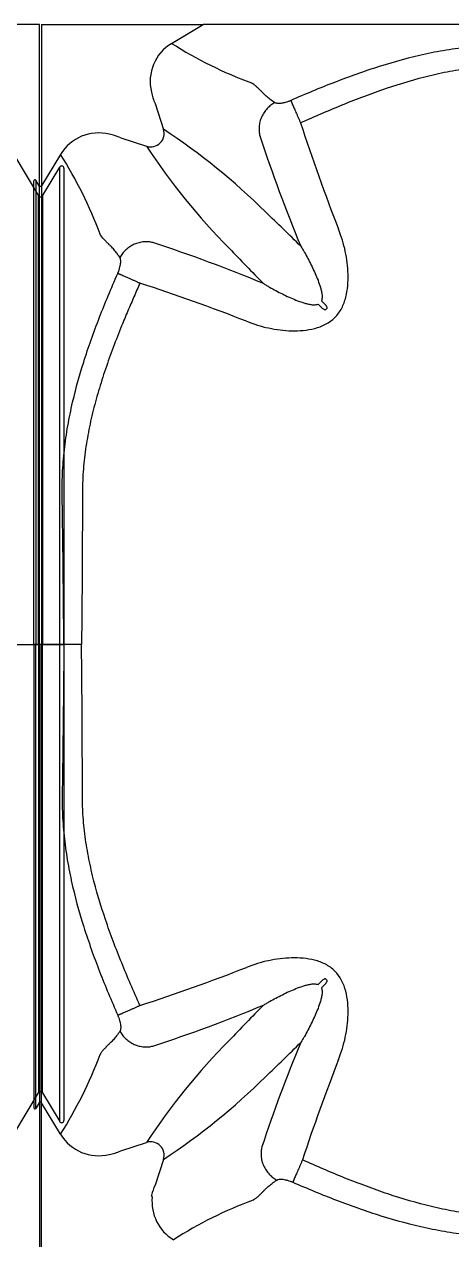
# Model space of a CAD drawing. Header units: millimetres. Extents: x -455371 to 117772, y -78417 to 116564.
# Drawn here: x -52810 to -52618, y 64956 to 65502 of the extents above; entities that cross this region are included whole.
import ezdxf

# ---------------------------------------------------------------- set-up
doc = ezdxf.new("R2010")
doc.units = ezdxf.units.MM
doc.layers.get('0').update_dxf_attribs({"color": 255})
doc.layers.add('Contorno-Cupolex', color=3, linetype='Continuous')

# ---------------------------------------------------------------- blocks, each defined once
blk = doc.blocks.new('Cupolex H50')
at = {"layer": 'Contorno-Cupolex', "linetype": 'Continuous'}
for p, q in [((19693.208, 10220.335), (19700.449, 10220.335)), ((19693.208, 10220.335), (19693.208, 10213.095)), ((19699.037, 10219.487), (19700.449, 10220.335)), ((19700.449, 10220.335), (19700.457, 10220.335)), ((19700.457, 10220.335), (19700.469, 10220.342)), ((19748.808, 10220.335), (19741.568, 10220.335)), ((19748.808, 10212.618), (19748.808, 10220.335)), ((19698.294, 10216.79), (19698.67, 10215.632)), ((19696.753, 10215.25), (19697.911, 10214.873)), ((19694.056, 10214.506), (19693.208, 10213.095)), ((19747.709, 10214.424), (19748.773, 10212.653)), ((19748.944, 10212.646), (19749.723, 10213.942)), ((19749.908, 10213.89), (19749.908, 10192.535)), ((19692.858, 10192.535), (19692.858, 10213.322)), ((19693.116, 10213.074), (19692.951, 10213.348)), ((19693.201, 10213.074), (19693.116, 10213.074)), ((19693.208, 10213.087), (19693.201, 10213.074)), ((19693.208, 10213.095), (19693.208, 10213.087)), ((19748.808, 10212.611), (19748.808, 10212.618)), ((19706.004, 10207.612), (19705.932, 10207.54)), ((19692.951, 10192.535), (19692.858, 10192.535)), ((19692.858, 10192.535), (19692.858, 10171.748)), ((19693.116, 10192.535), (19692.951, 10192.535)), ((19693.201, 10192.535), (19693.116, 10192.535)), ((19694.204, 10192.535), (19693.201, 10192.535)), ((19694.997, 10192.535), (19694.204, 10192.535)), ((19747.5, 10192.535), (19748.773, 10192.535)), ((19748.944, 10192.535), (19748.773, 10192.535)), ((19748.944, 10192.535), (19749.723, 10192.535)), ((19749.723, 10192.535), (19749.908, 10192.535)), ((19749.908, 10192.535), (19749.908, 10171.18)), ((19705.932, 10177.531), (19706.004, 10177.459)), ((19747.709, 10170.646), (19748.773, 10172.417)), ((19748.808, 10172.46), (19748.808, 10172.452)), ((19748.808, 10172.452), (19748.808, 10164.735)), ((19748.944, 10172.425), (19749.723, 10171.128)), ((19693.116, 10171.996), (19692.951, 10171.722)), ((19693.201, 10171.996), (19693.116, 10171.996)), ((19693.208, 10171.984), (19693.201, 10171.996)), ((19693.208, 10171.976), (19693.208, 10171.984)), ((19694.056, 10170.564), (19693.208, 10171.976)), ((19693.208, 10164.735), (19693.208, 10171.976)), ((19696.753, 10169.82), (19697.911, 10170.197)), ((19698.67, 10169.438), (19698.294, 10168.28))]:
    blk.add_line(p, q, dxfattribs=at)
for centre, radius, start, end in [((19700.061, 10217.783), 1.987, 120.9888, 193.9535), ((19709.452, 10235.968), 19.496, 237.7108, 249.4596), ((19700.078, 10217.634), 1.974, 189.6297, 205.3053), ((19785.223, 10241.937), 84.511, 197.92489, 201.36419), ((19695.76, 10213.483), 1.987, 76.0465, 149.0112), ((19695.909, 10213.465), 1.974, 64.6949, 80.3702), ((19698.098, 10215.445), 0.601, 251.8666, 18.1334), ((19682.414, 10190.897), 29.599, 45.272, 56.6866), ((19769.609, 10237.205), 70.114, 198.16797, 202.48426), ((19722.661, 10231.142), 29.618, 213.3171, 224.7243), ((19677.789, 10204.197), 19.259, 20.4679, 32.3618), ((19749.809, 10213.891), 0.0998, 359.2777, 149.0372), ((19692.908, 10213.323), 0.0499, 30.9627, 180.7224), ((19748.859, 10212.705), 0.1, 210.9328, 239.6717), ((19748.858, 10212.696), 0.0994, 239.7705, 329.2578), ((19633.334, 10138.299), 101.529, 45.24033, 46.48357), ((19676.338, 10143.934), 70.114, 67.51574, 71.83203), ((19790.738, 10295.243), 123.117, 223.62543, 224.65067), ((19671.606, 10128.32), 84.511, 68.63581, 72.07511), ((19647.472, 10148.533), 83.013, 45.3725, 45.55085), ((19765.011, 10266.071), 83.013, 224.44915, 224.6275), ((19671.606, 10256.75), 84.511, 287.92489, 291.36419), ((19647.472, 10236.537), 83.013, 314.44915, 314.6275), ((19765.011, 10118.999), 83.013, 135.3725, 135.55085), ((19676.338, 10241.136), 70.114, 288.16797, 292.48426), ((19775.244, 10104.861), 101.529, 135.24033, 136.48357), ((19722.646, 10153.941), 29.599, 135.272, 146.6866), ((19767.526, 10148.671), 67.882, 157.47222, 161.6936), ((19633.335, 10246.77), 101.528, 313.51644, 314.7597), ((19677.575, 10180.979), 19.496, 327.7108, 339.4596), ((19782.538, 10144.13), 81.647, 158.60087, 161.96279), ((19682.414, 10194.173), 29.599, 303.3134, 314.728), ((19748.859, 10172.365), 0.1, 120.3283, 149.0672), ((19748.858, 10172.374), 0.0994, 30.7422, 120.2295), ((19692.908, 10171.747), 0.0499, 179.2776, 329.0373), ((19749.809, 10171.179), 0.0998, 210.9627, 0.7224), ((19695.76, 10171.587), 1.987, 210.9888, 283.9535), ((19698.098, 10169.625), 0.601, 341.8666, 108.1334), ((19695.909, 10171.605), 1.974, 279.6297, 295.3053), ((19700.317, 10167.325), 2.238, 154.7363, 166.9636), ((19698.066, 10167.758), 0.1, 353.9944, 45.0507), ((19700.142, 10167.538), 1.987, 173.9429, 239.0129), ((19709.561, 10149.368), 19.498, 110.643, 122.3798)]:
    blk.add_arc(centre, radius, start, end, dxfattribs=at)
for points, knots in [([(19700.469, 10220.342), (19701.106, 10220.342), (19701.744, 10220.342), (19702.784, 10220.342), (19703.185, 10220.342), (19703.988, 10220.342), (19704.389, 10220.342), (19704.992, 10220.342), (19705.192, 10220.342), (19705.594, 10220.342), (19705.795, 10220.342), (19706.096, 10220.342), (19706.196, 10220.342), (19706.397, 10220.342), (19706.497, 10220.342), (19706.698, 10220.342), (19706.8, 10220.342), (19706.998, 10220.342), (19707.166, 10220.342), (19707.548, 10220.342), (19707.695, 10220.342), (19708.022, 10220.342), (19708.202, 10220.342), (19708.791, 10220.342), (19709.258, 10220.342), (19710.017, 10220.342), (19710.284, 10220.342), (19710.838, 10220.342), (19711.13, 10220.342), (19711.722, 10220.342), (19712.024, 10220.342), (19712.639, 10220.342), (19712.952, 10220.342), (19713.591, 10220.342), (19713.913, 10220.342), (19714.556, 10220.342), (19714.88, 10220.342), (19715.847, 10220.342), (19716.492, 10220.342), (19717.783, 10220.342), (19718.428, 10220.342), (19719.718, 10220.342), (19720.363, 10220.342), (19721.008, 10220.342)], [0, 0, 0, 0, 0.209762, 0.209762, 0.341469, 0.341469, 0.473175, 0.473175, 0.539028, 0.539028, 0.604881, 0.604881, 0.637808, 0.637808, 0.670734, 0.670734, 0.703661, 0.703661, 0.736587, 0.736587, 0.753051, 0.753051, 0.769514, 0.769514, 0.802441, 0.802441, 0.818904, 0.818904, 0.835367, 0.835367, 0.85183, 0.85183, 0.868294, 0.868294, 0.884757, 0.884757, 0.90122, 0.90122, 0.934147, 0.934147, 0.967073, 0.967073, 1, 1, 1, 1]), ([(19721.008, 10219.339), (19719.605, 10219.347), (19718.202, 10219.36), (19716.448, 10219.382), (19716.098, 10219.387), (19715.572, 10219.394), (19715.396, 10219.396), (19715.046, 10219.401), (19714.87, 10219.404), (19714.608, 10219.408), (19714.52, 10219.409), (19714.344, 10219.412), (19714.256, 10219.413), (19714.121, 10219.414), (19714.076, 10219.414), (19713.986, 10219.414), (19713.941, 10219.414), (19713.806, 10219.413), (19713.716, 10219.411), (19713.266, 10219.398), (19712.907, 10219.376), (19712.368, 10219.325), (19712.189, 10219.305), (19711.831, 10219.259), (19711.652, 10219.233), (19711.117, 10219.148), (19710.765, 10219.08), (19709.714, 10218.851), (19709.026, 10218.662), (19708.006, 10218.34), (19707.669, 10218.227), (19706.999, 10217.989), (19706.666, 10217.865), (19705.676, 10217.481), (19705.024, 10217.208), (19704.378, 10216.925)], [0, 0, 0, 0, 0.25, 0.25, 0.3125, 0.3125, 0.34375, 0.34375, 0.375, 0.375, 0.390625, 0.390625, 0.40625, 0.40625, 0.414062, 0.414062, 0.421875, 0.421875, 0.4375, 0.4375, 0.5, 0.5, 0.53125, 0.53125, 0.5625, 0.5625, 0.625, 0.625, 0.75, 0.75, 0.8125, 0.8125, 0.875, 0.875, 1, 1, 1, 1]), ([(19704.814, 10215.927), (19705.448, 10216.212), (19706.084, 10216.487), (19707.045, 10216.876), (19707.367, 10217.003), (19708.013, 10217.245), (19708.338, 10217.362), (19709.314, 10217.692), (19709.97, 10217.889), (19710.963, 10218.13), (19711.295, 10218.201), (19711.798, 10218.293), (19711.966, 10218.321), (19712.302, 10218.372), (19712.47, 10218.394), (19712.975, 10218.452), (19713.311, 10218.479), (19713.733, 10218.498), (19713.817, 10218.501), (19713.944, 10218.504), (19713.986, 10218.505), (19714.07, 10218.507), (19714.112, 10218.507), (19714.239, 10218.508), (19714.326, 10218.508), (19714.501, 10218.508), (19714.589, 10218.508), (19714.853, 10218.508), (19715.029, 10218.508), (19715.381, 10218.508), (19715.557, 10218.509), (19716.084, 10218.51), (19716.436, 10218.511), (19718.195, 10218.519), (19719.602, 10218.53), (19721.008, 10218.547)], [0, 0, 0, 0, 0.125, 0.125, 0.1875, 0.1875, 0.25, 0.25, 0.375, 0.375, 0.4375, 0.4375, 0.46875, 0.46875, 0.5, 0.5, 0.5625, 0.5625, 0.578125, 0.578125, 0.585938, 0.585938, 0.59375, 0.59375, 0.609375, 0.609375, 0.625, 0.625, 0.65625, 0.65625, 0.6875, 0.6875, 0.75, 0.75, 1, 1, 1, 1]), ([(19703.661, 10216.828), (19703.587, 10216.878), (19703.518, 10216.928), (19703.389, 10217.025), (19703.33, 10217.073), (19703.25, 10217.143), (19703.224, 10217.167), (19703.189, 10217.201), (19703.177, 10217.213), (19703.16, 10217.23), (19703.154, 10217.235), (19703.143, 10217.247), (19703.138, 10217.252), (19703.122, 10217.269), (19703.112, 10217.281), (19703.096, 10217.298), (19703.09, 10217.304), (19703.079, 10217.315), (19703.074, 10217.321), (19703.062, 10217.332), (19703.057, 10217.338), (19703.046, 10217.349), (19703.04, 10217.355), (19703.029, 10217.365), (19703.024, 10217.371), (19703.013, 10217.381), (19703.008, 10217.386), (19702.983, 10217.411), (19702.963, 10217.43), (19702.934, 10217.458), (19702.924, 10217.467), (19702.905, 10217.485), (19702.896, 10217.494), (19702.869, 10217.519), (19702.851, 10217.535), (19702.817, 10217.566), (19702.801, 10217.581), (19702.769, 10217.609), (19702.754, 10217.622), (19702.724, 10217.645), (19702.709, 10217.656), (19702.68, 10217.676), (19702.666, 10217.685), (19702.645, 10217.696), (19702.639, 10217.7), (19702.628, 10217.705), (19702.625, 10217.706), (19702.618, 10217.709), (19702.615, 10217.71), (19702.612, 10217.712)], [0, 0, 0, 0, 0.125, 0.125, 0.25, 0.25, 0.3125, 0.3125, 0.34375, 0.34375, 0.359375, 0.359375, 0.375, 0.375, 0.40625, 0.40625, 0.421875, 0.421875, 0.4375, 0.4375, 0.453125, 0.453125, 0.46875, 0.46875, 0.484375, 0.484375, 0.5, 0.5, 0.5625, 0.5625, 0.59375, 0.59375, 0.625, 0.625, 0.6875, 0.6875, 0.75, 0.75, 0.8125, 0.8125, 0.875, 0.875, 0.9375, 0.9375, 0.96875, 0.96875, 0.984375, 0.984375, 1, 1, 1, 1]), ([(19704.378, 10216.925), (19704.338, 10216.907), (19704.298, 10216.891), (19704.218, 10216.862), (19704.178, 10216.849), (19704.12, 10216.833), (19704.101, 10216.828), (19704.064, 10216.819), (19704.046, 10216.814), (19703.992, 10216.804), (19703.959, 10216.798), (19703.911, 10216.793), (19703.896, 10216.791), (19703.866, 10216.789), (19703.852, 10216.789), (19703.811, 10216.789), (19703.786, 10216.79), (19703.742, 10216.796), (19703.723, 10216.801), (19703.688, 10216.812), (19703.674, 10216.82), (19703.661, 10216.828)], [0, 0, 0, 0, 0.125, 0.125, 0.25, 0.25, 0.3125, 0.3125, 0.375, 0.375, 0.5, 0.5, 0.5625, 0.5625, 0.625, 0.625, 0.75, 0.75, 0.875, 0.875, 1, 1, 1, 1]), ([(19749.723, 10207.324), (19749.723, 10207.363), (19749.723, 10207.398), (19749.723, 10207.46), (19749.723, 10207.485), (19749.723, 10207.704), (19749.723, 10207.899), (19749.723, 10208.484), (19749.723, 10208.874), (19749.723, 10210.825), (19749.723, 10212.385), (19749.723, 10213.942)], [0.2969026, 0.2969026, 0.2969026, 0.2969026, 0.3046875, 0.3046875, 0.3125, 0.3125, 0.375, 0.375, 0.5, 0.5, 1, 1, 1, 1]), ([(19692.951, 10213.348), (19692.951, 10211.819), (19692.951, 10210.284), (19692.951, 10208.366), (19692.951, 10207.982), (19692.951, 10207.407), (19692.951, 10207.215), (19692.951, 10206.999), (19692.951, 10206.975), (19692.951, 10206.928), (19692.951, 10206.905), (19692.951, 10206.823), (19692.951, 10206.751), (19692.951, 10206.485), (19692.951, 10206.231), (19692.951, 10205.762), (19692.951, 10205.591), (19692.951, 10205.219), (19692.951, 10205.016), (19692.951, 10204.369), (19692.951, 10203.893), (19692.951, 10203.114), (19692.951, 10202.842), (19692.951, 10202.285), (19692.951, 10202.001), (19692.951, 10201.421), (19692.951, 10201.126), (19692.951, 10200.525), (19692.951, 10200.217), (19692.951, 10199.756), (19692.951, 10199.602), (19692.951, 10199.427), (19692.951, 10199.405), (19692.951, 10199.383)], [0, 0, 0, 0, 0.5, 0.5, 0.625, 0.625, 0.6875, 0.6875, 0.6953125, 0.6953125, 0.703125, 0.703125, 0.71875, 0.71875, 0.75, 0.75, 0.765625, 0.765625, 0.78125, 0.78125, 0.8125, 0.8125, 0.828125, 0.828125, 0.84375, 0.84375, 0.859375, 0.859375, 0.875, 0.875, 0.8828125, 0.8828125, 0.8839302, 0.8839302, 0.8839302, 0.8839302]), ([(19693.116, 10192.535), (19693.116, 10193.816), (19693.116, 10195.097), (19693.116, 10197.018), (19693.116, 10197.659), (19693.116, 10198.46), (19693.116, 10198.621), (19693.116, 10198.942), (19693.116, 10199.104), (19693.116, 10199.39), (19693.116, 10199.514), (19693.116, 10199.767), (19693.116, 10199.896), (19693.116, 10200.537), (19693.116, 10201.023), (19693.116, 10201.973), (19693.116, 10202.439), (19693.116, 10203.761), (19693.116, 10204.543), (19693.116, 10205.471), (19693.116, 10205.74), (19693.116, 10206.182), (19693.116, 10206.355), (19693.116, 10206.517), (19693.116, 10206.547), (19693.116, 10206.586), (19693.116, 10206.598), (19693.116, 10206.622), (19693.116, 10206.633), (19693.116, 10206.693), (19693.116, 10206.743), (19693.116, 10206.894), (19693.116, 10206.994), (19693.116, 10207.497), (19693.116, 10207.899), (19693.116, 10209.911), (19693.116, 10211.52), (19693.116, 10213.074)], [0, 0, 0, 0, 0.0625, 0.0625, 0.09375, 0.09375, 0.101562, 0.101562, 0.109375, 0.109375, 0.117187, 0.117187, 0.125, 0.125, 0.15625, 0.15625, 0.1875, 0.1875, 0.25, 0.25, 0.28125, 0.28125, 0.3125, 0.3125, 0.320312, 0.320312, 0.324219, 0.324219, 0.328125, 0.328125, 0.34375, 0.34375, 0.375, 0.375, 0.5, 0.5, 1, 1, 1, 1]), ([(19693.201, 10213.074), (19693.201, 10211.52), (19693.201, 10209.911), (19693.201, 10207.899), (19693.201, 10207.497), (19693.201, 10206.994), (19693.201, 10206.894), (19693.201, 10206.743), (19693.201, 10206.693), (19693.201, 10206.633), (19693.201, 10206.622), (19693.201, 10206.598), (19693.201, 10206.586), (19693.201, 10206.547), (19693.201, 10206.517), (19693.201, 10206.355), (19693.201, 10206.182), (19693.201, 10205.74), (19693.201, 10205.471), (19693.201, 10204.543), (19693.201, 10203.761), (19693.201, 10202.439), (19693.201, 10201.973), (19693.201, 10201.023), (19693.201, 10200.537), (19693.201, 10199.896), (19693.201, 10199.767), (19693.201, 10199.514), (19693.201, 10199.39), (19693.201, 10199.104), (19693.201, 10198.942), (19693.201, 10198.621), (19693.201, 10198.46), (19693.201, 10197.659), (19693.201, 10197.018), (19693.201, 10195.097), (19693.201, 10193.816), (19693.201, 10192.535)], [0, 0, 0, 0, 0.5, 0.5, 0.625, 0.625, 0.65625, 0.65625, 0.671875, 0.671875, 0.675781, 0.675781, 0.679688, 0.679688, 0.6875, 0.6875, 0.71875, 0.71875, 0.75, 0.75, 0.8125, 0.8125, 0.84375, 0.84375, 0.875, 0.875, 0.882813, 0.882813, 0.890625, 0.890625, 0.898438, 0.898438, 0.90625, 0.90625, 0.9375, 0.9375, 1, 1, 1, 1]), ([(19748.773, 10197.227), (19748.773, 10197.476), (19748.773, 10197.725), (19748.773, 10198.276), (19748.773, 10198.579), (19748.773, 10199.183), (19748.773, 10199.485), (19748.773, 10200.088), (19748.773, 10200.39), (19748.773, 10200.988), (19748.773, 10201.279), (19748.773, 10201.848), (19748.773, 10202.126), (19748.773, 10202.668), (19748.773, 10202.933), (19748.773, 10203.687), (19748.773, 10204.141), (19748.773, 10204.948), (19748.773, 10205.286), (19748.773, 10205.693), (19748.773, 10205.813), (19748.773, 10206.011), (19748.773, 10206.089), (19748.773, 10206.182), (19748.773, 10206.207), (19748.773, 10206.254), (19748.773, 10206.278), (19748.773, 10206.348), (19748.773, 10206.396), (19748.773, 10206.631), (19748.773, 10206.819), (19748.773, 10207.385), (19748.773, 10207.761), (19748.773, 10209.646), (19748.773, 10211.153), (19748.773, 10212.653)], [0.0808693, 0.0808693, 0.0808693, 0.0808693, 0.09375, 0.09375, 0.109375, 0.109375, 0.125, 0.125, 0.140625, 0.140625, 0.15625, 0.15625, 0.171875, 0.171875, 0.1875, 0.1875, 0.21875, 0.21875, 0.25, 0.25, 0.265625, 0.265625, 0.28125, 0.28125, 0.2890625, 0.2890625, 0.296875, 0.296875, 0.3125, 0.3125, 0.375, 0.375, 0.5, 0.5, 1, 1, 1, 1]), ([(19702.393, 10207.024), (19702.716, 10206.895), (19703.047, 10206.795), (19703.721, 10206.65), (19704.068, 10206.606), (19704.588, 10206.593), (19704.761, 10206.598), (19705.107, 10206.631), (19705.28, 10206.659), (19705.783, 10206.789), (19706.106, 10206.944), (19706.478, 10207.317), (19706.579, 10207.458), (19706.74, 10207.768), (19706.799, 10207.933), (19706.885, 10208.268), (19706.913, 10208.441), (19706.946, 10208.786), (19706.95, 10208.958), (19706.938, 10209.475), (19706.894, 10209.82), (19706.749, 10210.497), (19706.648, 10210.828), (19706.519, 10211.15)], [0, 0, 0, 0, 0.125, 0.125, 0.25, 0.25, 0.3125, 0.3125, 0.375, 0.375, 0.5, 0.5, 0.5625, 0.5625, 0.625, 0.625, 0.6875, 0.6875, 0.75, 0.75, 0.875, 0.875, 1, 1, 1, 1]), ([(19696.715, 10209.882), (19696.707, 10209.895), (19696.69, 10209.92), (19696.665, 10209.956), (19696.64, 10209.991), (19696.615, 10210.025), (19696.591, 10210.058), (19696.55, 10210.112), (19696.494, 10210.183), (19696.423, 10210.268), (19696.354, 10210.344), (19696.292, 10210.405), (19696.247, 10210.447), (19696.214, 10210.478), (19696.185, 10210.508), (19696.143, 10210.55), (19696.094, 10210.6), (19696.04, 10210.658), (19695.991, 10210.71), (19695.932, 10210.776), (19695.885, 10210.835), (19695.854, 10210.885), (19695.842, 10210.908), (19695.836, 10210.922), (19695.833, 10210.928), (19695.832, 10210.932)], [0, 0, 0, 0, 0.020834, 0.041499, 0.061995, 0.082327, 0.102494, 0.1225, 0.183394, 0.244692, 0.305517, 0.365952, 0.407549, 0.429262, 0.459619, 0.493771, 0.556586, 0.619732, 0.683579, 0.744962, 0.871925, 0.935861, 0.967747, 0.983808, 1, 1, 1, 1]), ([(19748.944, 10210.731), (19748.944, 10209.866), (19748.944, 10209), (19748.944, 10207.757), (19748.944, 10207.381), (19748.944, 10206.816), (19748.944, 10206.628), (19748.944, 10206.393), (19748.944, 10206.345), (19748.944, 10206.251), (19748.944, 10206.21), (19748.944, 10206.085), (19748.944, 10206.006), (19748.944, 10205.81), (19748.944, 10205.69), (19748.944, 10205.281), (19748.944, 10204.944), (19748.944, 10204.343), (19748.944, 10204.127), (19748.944, 10203.673), (19748.944, 10203.435), (19748.944, 10202.686), (19748.944, 10202.135), (19748.944, 10201.284), (19748.944, 10200.995), (19748.944, 10200.404), (19748.944, 10200.101), (19748.944, 10199.496), (19748.944, 10199.193), (19748.944, 10198.588), (19748.944, 10198.285), (19748.944, 10197.377), (19748.944, 10196.772), (19748.944, 10195.104), (19748.944, 10194.041), (19748.944, 10192.978)], [0.2124485, 0.2124485, 0.2124485, 0.2124485, 0.5, 0.5, 0.625, 0.625, 0.6875, 0.6875, 0.703125, 0.703125, 0.71875, 0.71875, 0.734375, 0.734375, 0.75, 0.75, 0.78125, 0.78125, 0.796875, 0.796875, 0.8125, 0.8125, 0.84375, 0.84375, 0.859375, 0.859375, 0.875, 0.875, 0.890625, 0.890625, 0.90625, 0.90625, 0.9375, 0.9375, 0.9923835, 0.9923835, 0.9923835, 0.9923835]), ([(19696.619, 10209.166), (19696.622, 10209.173), (19696.629, 10209.189), (19696.639, 10209.213), (19696.649, 10209.237), (19696.658, 10209.262), (19696.671, 10209.298), (19696.688, 10209.345), (19696.711, 10209.423), (19696.734, 10209.516), (19696.751, 10209.618), (19696.756, 10209.707), (19696.753, 10209.769), (19696.745, 10209.81), (19696.737, 10209.838), (19696.728, 10209.862), (19696.72, 10209.875), (19696.715, 10209.882)], [0, 0, 0, 0, 0.025114, 0.050251, 0.075451, 0.100753, 0.126198, 0.189041, 0.252473, 0.377155, 0.504216, 0.628011, 0.754462, 0.81453, 0.875317, 0.937064, 1, 1, 1, 1]), ([(19704.825, 10210.392), (19704.839, 10210.369), (19704.853, 10210.346), (19704.881, 10210.3), (19704.894, 10210.277), (19704.936, 10210.208), (19704.963, 10210.162), (19705.043, 10210.023), (19705.095, 10209.928), (19705.248, 10209.642), (19705.345, 10209.447), (19705.481, 10209.145), (19705.525, 10209.043), (19705.608, 10208.835), (19705.647, 10208.73), (19705.699, 10208.568), (19705.715, 10208.513), (19705.743, 10208.402), (19705.756, 10208.346), (19705.774, 10208.232), (19705.781, 10208.174), (19705.78, 10208.085), (19705.778, 10208.056), (19705.769, 10207.997), (19705.761, 10207.967), (19705.75, 10207.939)], [0, 0, 0, 0, 0.03125, 0.03125, 0.0625, 0.0625, 0.125, 0.125, 0.25, 0.25, 0.5, 0.5, 0.625, 0.625, 0.75, 0.75, 0.8125, 0.8125, 0.875, 0.875, 0.9375, 0.9375, 0.96875, 0.96875, 1, 1, 1, 1]), ([(19694.204, 10192.535), (19694.201, 10193), (19694.195, 10193.932), (19694.182, 10195.335), (19694.168, 10196.624), (19694.152, 10197.796), (19694.141, 10198.585), (19694.133, 10199.112), (19694.127, 10199.469), (19694.134, 10200.097), (19694.19, 10200.998), (19694.328, 10202.07), (19694.597, 10203.479), (19694.973, 10204.852), (19695.427, 10206.202), (19695.795, 10207.192), (19696.194, 10208.185), (19696.475, 10208.833), (19696.619, 10209.166)], [0, 0, 0, 0, 0.081858, 0.164277, 0.247255, 0.309067, 0.370865, 0.386322, 0.40194, 0.433686, 0.497156, 0.560794, 0.624159, 0.750052, 0.811351, 0.87539, 0.93616, 1, 1, 1, 1]), ([(19697.616, 10208.729), (19697.527, 10208.528), (19697.343, 10208.117), (19697.069, 10207.48), (19696.755, 10206.724), (19696.415, 10205.856), (19696.124, 10205.045), (19695.909, 10204.392), (19695.709, 10203.738), (19695.485, 10202.915), (19695.27, 10201.916), (19695.118, 10200.908), (19695.05, 10200.064), (19695.036, 10199.515), (19695.035, 10199.26), (19695.035, 10199.086), (19695.036, 10198.603), (19695.034, 10197.811), (19695.03, 10196.404), (19695.021, 10194.997), (19695.009, 10193.59), (19695.001, 10192.887), (19694.997, 10192.535)], [0, 0, 0, 0, 0.039685, 0.081401, 0.12514, 0.187502, 0.249718, 0.280702, 0.311603, 0.373204, 0.434675, 0.49602, 0.557011, 0.587479, 0.595205, 0.603053, 0.61891, 0.682454, 0.745963, 0.872985, 0.936476, 1, 1, 1, 1]), ([(19703.152, 10208.719), (19703.174, 10208.705), (19703.197, 10208.691), (19703.243, 10208.663), (19703.266, 10208.649), (19703.335, 10208.608), (19703.381, 10208.581), (19703.521, 10208.5), (19703.615, 10208.448), (19703.901, 10208.295), (19704.096, 10208.198), (19704.398, 10208.062), (19704.5, 10208.018), (19704.708, 10207.935), (19704.814, 10207.896), (19704.976, 10207.845), (19705.03, 10207.828), (19705.141, 10207.8), (19705.198, 10207.787), (19705.312, 10207.769), (19705.369, 10207.763), (19705.458, 10207.763), (19705.488, 10207.765), (19705.547, 10207.775), (19705.576, 10207.782), (19705.604, 10207.794)], [0, 0, 0, 0, 0.03125, 0.03125, 0.0625, 0.0625, 0.125, 0.125, 0.25, 0.25, 0.5, 0.5, 0.625, 0.625, 0.75, 0.75, 0.8125, 0.8125, 0.875, 0.875, 0.9375, 0.9375, 0.96875, 0.96875, 1, 1, 1, 1]), ([(19706.004, 10207.612), (19706.006, 10207.614), (19706.008, 10207.618), (19706.008, 10207.625), (19706.008, 10207.629), (19706.007, 10207.64), (19706.004, 10207.647), (19705.997, 10207.666), (19705.99, 10207.679), (19705.968, 10207.714), (19705.95, 10207.735), (19705.931, 10207.755)], [0, 0, 0, 0, 0.0625, 0.0625, 0.125, 0.125, 0.25, 0.25, 0.5, 0.5, 1, 1, 1, 1]), ([(19705.932, 10207.54), (19705.929, 10207.537), (19705.925, 10207.536), (19705.918, 10207.535), (19705.914, 10207.535), (19705.904, 10207.537), (19705.897, 10207.539), (19705.877, 10207.547), (19705.865, 10207.554), (19705.829, 10207.576), (19705.808, 10207.593), (19705.789, 10207.612)], [0, 0, 0, 0, 0.0625, 0.0625, 0.125, 0.125, 0.25, 0.25, 0.5, 0.5, 1, 1, 1, 1]), ([(19749.723, 10199.303), (19749.723, 10199.365), (19749.723, 10199.426), (19749.723, 10199.642), (19749.723, 10199.796), (19749.723, 10200.258), (19749.723, 10200.564), (19749.723, 10201.176), (19749.723, 10201.482), (19749.723, 10202.373), (19749.723, 10202.938), (19749.723, 10203.745), (19749.723, 10204.008), (19749.723, 10204.507), (19749.723, 10204.744), (19749.723, 10205.195), (19749.723, 10205.409), (19749.723, 10205.813), (19749.723, 10206.004), (19749.723, 10206.525), (19749.723, 10206.812), (19749.723, 10207.148), (19749.723, 10207.245), (19749.723, 10207.324), (19749.723, 10207.324), (19749.723, 10207.324)], [0.1140744, 0.1140744, 0.1140744, 0.1140744, 0.1171875, 0.1171875, 0.125, 0.125, 0.140625, 0.140625, 0.15625, 0.15625, 0.1875, 0.1875, 0.203125, 0.203125, 0.21875, 0.21875, 0.234375, 0.234375, 0.25, 0.25, 0.28125, 0.28125, 0.296875, 0.296875, 0.2969026, 0.2969026, 0.2969026, 0.2969026]), ([(19692.951, 10199.383), (19692.951, 10199.251), (19692.951, 10199.12), (19692.951, 10198.681), (19692.951, 10198.373), (19692.951, 10197.452), (19692.951, 10196.837), (19692.951, 10194.993), (19692.951, 10193.764), (19692.951, 10192.535)], [0.8839302, 0.8839302, 0.8839302, 0.8839302, 0.890625, 0.890625, 0.90625, 0.90625, 0.9375, 0.9375, 1, 1, 1, 1]), ([(19749.723, 10192.535), (19749.723, 10193.771), (19749.723, 10195.007), (19749.723, 10196.861), (19749.723, 10197.479), (19749.723, 10198.406), (19749.723, 10198.716), (19749.723, 10199.118), (19749.723, 10199.21), (19749.723, 10199.303)], [0, 0, 0, 0, 0.0625, 0.0625, 0.09375, 0.09375, 0.109375, 0.109375, 0.1140744, 0.1140744, 0.1140744, 0.1140744]), ([(19748.773, 10192.535), (19748.773, 10193.744), (19748.773, 10194.952), (19748.773, 10196.516), (19748.773, 10196.872), (19748.773, 10197.227)], [0, 0, 0, 0, 0.0625, 0.0625, 0.08086931, 0.08086931, 0.08086931, 0.08086931]), ([(19692.951, 10185.719), (19692.951, 10185.84), (19692.951, 10185.961), (19692.951, 10186.389), (19692.951, 10186.697), (19692.951, 10187.619), (19692.951, 10188.233), (19692.951, 10190.077), (19692.951, 10191.306), (19692.951, 10192.535)], [0.8844651, 0.8844651, 0.8844651, 0.8844651, 0.890625, 0.890625, 0.90625, 0.90625, 0.9375, 0.9375, 1, 1, 1, 1]), ([(19693.116, 10192.535), (19693.116, 10191.89), (19693.116, 10191.245), (19693.116, 10189.955), (19693.116, 10189.309), (19693.116, 10188.019), (19693.116, 10187.374), (19693.116, 10186.406), (19693.116, 10186.083), (19693.116, 10185.44), (19693.116, 10185.117), (19693.116, 10184.478), (19693.116, 10184.165), (19693.116, 10183.551), (19693.116, 10183.249), (19693.116, 10182.657), (19693.116, 10182.365), (19693.116, 10181.811), (19693.116, 10181.544), (19693.116, 10180.784), (19693.116, 10180.317), (19693.116, 10179.729), (19693.116, 10179.548), (19693.116, 10179.222), (19693.116, 10179.074), (19693.116, 10178.693), (19693.116, 10178.525), (19693.116, 10178.326), (19693.116, 10178.225), (19693.116, 10178.024), (19693.116, 10177.924), (19693.116, 10177.723), (19693.116, 10177.623), (19693.116, 10177.321), (19693.116, 10177.121), (19693.116, 10176.719), (19693.116, 10176.518), (19693.116, 10175.916), (19693.116, 10175.515), (19693.116, 10174.712), (19693.116, 10174.311), (19693.116, 10173.271), (19693.116, 10172.633), (19693.116, 10171.996)], [0, 0, 0, 0, 0.032927, 0.032927, 0.065853, 0.065853, 0.09878, 0.09878, 0.115243, 0.115243, 0.131706, 0.131706, 0.14817, 0.14817, 0.164633, 0.164633, 0.181096, 0.181096, 0.197559, 0.197559, 0.230486, 0.230486, 0.246949, 0.246949, 0.263413, 0.263413, 0.296339, 0.296339, 0.329266, 0.329266, 0.362192, 0.362192, 0.395119, 0.395119, 0.460972, 0.460972, 0.526825, 0.526825, 0.658531, 0.658531, 0.790238, 0.790238, 1, 1, 1, 1]), ([(19693.201, 10171.996), (19693.201, 10172.633), (19693.201, 10173.271), (19693.201, 10174.311), (19693.201, 10174.712), (19693.201, 10175.515), (19693.201, 10175.916), (19693.201, 10176.518), (19693.201, 10176.719), (19693.201, 10177.121), (19693.201, 10177.321), (19693.201, 10177.623), (19693.201, 10177.723), (19693.201, 10177.924), (19693.201, 10178.024), (19693.201, 10178.225), (19693.201, 10178.326), (19693.201, 10178.525), (19693.201, 10178.693), (19693.201, 10179.074), (19693.201, 10179.222), (19693.201, 10179.548), (19693.201, 10179.729), (19693.201, 10180.317), (19693.201, 10180.784), (19693.201, 10181.544), (19693.201, 10181.811), (19693.201, 10182.365), (19693.201, 10182.657), (19693.201, 10183.249), (19693.201, 10183.551), (19693.201, 10184.165), (19693.201, 10184.478), (19693.201, 10185.117), (19693.201, 10185.44), (19693.201, 10186.083), (19693.201, 10186.406), (19693.201, 10187.374), (19693.201, 10188.019), (19693.201, 10189.309), (19693.201, 10189.955), (19693.201, 10191.245), (19693.201, 10191.89), (19693.201, 10192.535)], [0, 0, 0, 0, 0.209762, 0.209762, 0.341469, 0.341469, 0.473175, 0.473175, 0.539028, 0.539028, 0.604881, 0.604881, 0.637808, 0.637808, 0.670734, 0.670734, 0.703661, 0.703661, 0.736587, 0.736587, 0.753051, 0.753051, 0.769514, 0.769514, 0.802441, 0.802441, 0.818904, 0.818904, 0.835367, 0.835367, 0.85183, 0.85183, 0.868294, 0.868294, 0.884757, 0.884757, 0.90122, 0.90122, 0.934147, 0.934147, 0.967073, 0.967073, 1, 1, 1, 1]), ([(19694.204, 10192.535), (19694.196, 10191.132), (19694.183, 10189.729), (19694.161, 10187.975), (19694.157, 10187.624), (19694.15, 10187.098), (19694.147, 10186.923), (19694.142, 10186.572), (19694.14, 10186.397), (19694.136, 10186.134), (19694.134, 10186.047), (19694.131, 10185.871), (19694.13, 10185.783), (19694.129, 10185.648), (19694.129, 10185.603), (19694.129, 10185.513), (19694.13, 10185.468), (19694.131, 10185.333), (19694.133, 10185.243), (19694.145, 10184.793), (19694.167, 10184.434), (19694.219, 10183.895), (19694.239, 10183.716), (19694.285, 10183.358), (19694.31, 10183.179), (19694.396, 10182.644), (19694.463, 10182.291), (19694.692, 10181.241), (19694.881, 10180.552), (19695.203, 10179.533), (19695.317, 10179.195), (19695.554, 10178.525), (19695.678, 10178.193), (19696.062, 10177.202), (19696.335, 10176.551), (19696.619, 10175.905)], [0, 0, 0, 0, 0.25, 0.25, 0.3125, 0.3125, 0.34375, 0.34375, 0.375, 0.375, 0.390625, 0.390625, 0.40625, 0.40625, 0.414062, 0.414062, 0.421875, 0.421875, 0.4375, 0.4375, 0.5, 0.5, 0.53125, 0.53125, 0.5625, 0.5625, 0.625, 0.625, 0.75, 0.75, 0.8125, 0.8125, 0.875, 0.875, 1, 1, 1, 1]), ([(19697.616, 10176.341), (19697.331, 10176.975), (19697.057, 10177.611), (19696.667, 10178.572), (19696.541, 10178.894), (19696.298, 10179.54), (19696.182, 10179.865), (19695.851, 10180.841), (19695.655, 10181.496), (19695.414, 10182.489), (19695.342, 10182.822), (19695.25, 10183.325), (19695.222, 10183.493), (19695.172, 10183.829), (19695.149, 10183.997), (19695.091, 10184.501), (19695.064, 10184.838), (19695.045, 10185.259), (19695.042, 10185.344), (19695.039, 10185.47), (19695.038, 10185.513), (19695.037, 10185.597), (19695.036, 10185.639), (19695.035, 10185.766), (19695.035, 10185.853), (19695.035, 10186.027), (19695.035, 10186.115), (19695.036, 10186.379), (19695.035, 10186.556), (19695.035, 10186.907), (19695.035, 10187.083), (19695.033, 10187.611), (19695.032, 10187.963), (19695.025, 10189.721), (19695.013, 10191.128), (19694.997, 10192.535)], [0, 0, 0, 0, 0.125, 0.125, 0.1875, 0.1875, 0.25, 0.25, 0.375, 0.375, 0.4375, 0.4375, 0.46875, 0.46875, 0.5, 0.5, 0.5625, 0.5625, 0.578125, 0.578125, 0.585938, 0.585938, 0.59375, 0.59375, 0.609375, 0.609375, 0.625, 0.625, 0.65625, 0.65625, 0.6875, 0.6875, 0.75, 0.75, 1, 1, 1, 1]), ([(19748.773, 10192.535), (19748.773, 10191.326), (19748.773, 10190.118), (19748.773, 10188.552), (19748.773, 10188.195), (19748.773, 10187.838)], [0, 0, 0, 0, 0.0625, 0.0625, 0.0809509, 0.0809509, 0.0809509, 0.0809509]), ([(19749.723, 10184.463), (19749.723, 10184.646), (19749.723, 10184.831), (19749.723, 10185.172), (19749.723, 10185.329), (19749.723, 10185.642), (19749.723, 10185.799), (19749.723, 10186.269), (19749.723, 10186.582), (19749.723, 10187.522), (19749.723, 10188.149), (19749.723, 10190.029), (19749.723, 10191.282), (19749.723, 10192.535)], [0.8657575, 0.8657575, 0.8657575, 0.8657575, 0.875, 0.875, 0.8828125, 0.8828125, 0.890625, 0.890625, 0.90625, 0.90625, 0.9375, 0.9375, 1, 1, 1, 1]), ([(19748.944, 10172.425), (19748.944, 10173.924), (19748.944, 10175.43), (19748.944, 10177.313), (19748.944, 10177.689), (19748.944, 10178.254), (19748.944, 10178.442), (19748.944, 10178.678), (19748.944, 10178.725), (19748.944, 10178.819), (19748.944, 10178.86), (19748.944, 10178.985), (19748.944, 10179.064), (19748.944, 10179.26), (19748.944, 10179.38), (19748.944, 10179.789), (19748.944, 10180.126), (19748.944, 10180.727), (19748.944, 10180.943), (19748.944, 10181.397), (19748.944, 10181.635), (19748.944, 10182.384), (19748.944, 10182.935), (19748.944, 10183.786), (19748.944, 10184.076), (19748.944, 10184.666), (19748.944, 10184.97), (19748.944, 10185.574), (19748.944, 10185.877), (19748.944, 10186.482), (19748.944, 10186.785), (19748.944, 10187.693), (19748.944, 10188.298), (19748.944, 10189.98), (19748.944, 10191.057), (19748.944, 10192.134)], [0, 0, 0, 0, 0.5, 0.5, 0.625, 0.625, 0.6875, 0.6875, 0.703125, 0.703125, 0.71875, 0.71875, 0.734375, 0.734375, 0.75, 0.75, 0.78125, 0.78125, 0.796875, 0.796875, 0.8125, 0.8125, 0.84375, 0.84375, 0.859375, 0.859375, 0.875, 0.875, 0.890625, 0.890625, 0.90625, 0.90625, 0.9375, 0.9375, 0.9930906, 0.9930906, 0.9930906, 0.9930906]), ([(19748.773, 10187.838), (19748.773, 10187.591), (19748.773, 10187.343), (19748.773, 10186.794), (19748.773, 10186.492), (19748.773, 10185.887), (19748.773, 10185.585), (19748.773, 10184.982), (19748.773, 10184.68), (19748.773, 10184.082), (19748.773, 10183.791), (19748.773, 10183.222), (19748.773, 10182.944), (19748.773, 10182.402), (19748.773, 10182.137), (19748.773, 10181.383), (19748.773, 10180.929), (19748.773, 10180.122), (19748.773, 10179.784), (19748.773, 10179.377), (19748.773, 10179.257), (19748.773, 10179.059), (19748.773, 10178.981), (19748.773, 10178.888), (19748.773, 10178.863), (19748.773, 10178.816), (19748.773, 10178.792), (19748.773, 10178.722), (19748.773, 10178.675), (19748.773, 10178.439), (19748.773, 10178.251), (19748.773, 10177.686), (19748.773, 10177.309), (19748.773, 10176.069), (19748.773, 10175.206), (19748.773, 10174.345)], [0.0809509, 0.0809509, 0.0809509, 0.0809509, 0.09375, 0.09375, 0.109375, 0.109375, 0.125, 0.125, 0.140625, 0.140625, 0.15625, 0.15625, 0.171875, 0.171875, 0.1875, 0.1875, 0.21875, 0.21875, 0.25, 0.25, 0.265625, 0.265625, 0.28125, 0.28125, 0.2890625, 0.2890625, 0.296875, 0.296875, 0.3125, 0.3125, 0.375, 0.375, 0.5, 0.5, 0.786222, 0.786222, 0.786222, 0.786222]), ([(19692.951, 10171.722), (19692.951, 10173.251), (19692.951, 10174.786), (19692.951, 10176.704), (19692.951, 10177.088), (19692.951, 10177.663), (19692.951, 10177.855), (19692.951, 10178.071), (19692.951, 10178.095), (19692.951, 10178.143), (19692.951, 10178.165), (19692.951, 10178.247), (19692.951, 10178.319), (19692.951, 10178.585), (19692.951, 10178.839), (19692.951, 10179.308), (19692.951, 10179.479), (19692.951, 10179.851), (19692.951, 10180.054), (19692.951, 10180.701), (19692.951, 10181.177), (19692.951, 10181.956), (19692.951, 10182.229), (19692.951, 10182.785), (19692.951, 10183.07), (19692.951, 10183.649), (19692.951, 10183.944), (19692.951, 10184.545), (19692.951, 10184.854), (19692.951, 10185.314), (19692.951, 10185.468), (19692.951, 10185.654), (19692.951, 10185.686), (19692.951, 10185.719)], [0, 0, 0, 0, 0.5, 0.5, 0.625, 0.625, 0.6875, 0.6875, 0.6953125, 0.6953125, 0.703125, 0.703125, 0.71875, 0.71875, 0.75, 0.75, 0.765625, 0.765625, 0.78125, 0.78125, 0.8125, 0.8125, 0.828125, 0.828125, 0.84375, 0.84375, 0.859375, 0.859375, 0.875, 0.875, 0.8828125, 0.8828125, 0.8844651, 0.8844651, 0.8844651, 0.8844651]), ([(19749.723, 10177.495), (19749.723, 10177.51), (19749.723, 10177.525), (19749.723, 10177.565), (19749.723, 10177.588), (19749.723, 10177.644), (19749.723, 10177.677), (19749.723, 10177.786), (19749.723, 10177.876), (19749.723, 10178.089), (19749.723, 10178.214), (19749.723, 10178.495), (19749.723, 10178.65), (19749.723, 10178.989), (19749.723, 10179.173), (19749.723, 10179.569), (19749.723, 10179.783), (19749.723, 10180.459), (19749.723, 10180.951), (19749.723, 10181.751), (19749.723, 10182.03), (19749.723, 10182.6), (19749.723, 10182.89), (19749.723, 10183.48), (19749.723, 10183.78), (19749.723, 10184.21), (19749.723, 10184.336), (19749.723, 10184.463)], [0.6826415, 0.6826415, 0.6826415, 0.6826415, 0.6875, 0.6875, 0.6953125, 0.6953125, 0.703125, 0.703125, 0.71875, 0.71875, 0.734375, 0.734375, 0.75, 0.75, 0.765625, 0.765625, 0.78125, 0.78125, 0.8125, 0.8125, 0.828125, 0.828125, 0.84375, 0.84375, 0.859375, 0.859375, 0.8657575, 0.8657575, 0.8657575, 0.8657575]), ([(19706.519, 10173.92), (19706.649, 10174.243), (19706.749, 10174.573), (19706.893, 10175.248), (19706.938, 10175.595), (19706.95, 10176.114), (19706.946, 10176.287), (19706.913, 10176.633), (19706.885, 10176.807), (19706.754, 10177.309), (19706.6, 10177.633), (19706.227, 10178.005), (19706.085, 10178.105), (19705.775, 10178.267), (19705.611, 10178.326), (19705.276, 10178.412), (19705.103, 10178.44), (19704.757, 10178.472), (19704.585, 10178.477), (19704.069, 10178.464), (19703.723, 10178.42), (19703.046, 10178.276), (19702.716, 10178.175), (19702.393, 10178.046)], [0, 0, 0, 0, 0.125, 0.125, 0.25, 0.25, 0.3125, 0.3125, 0.375, 0.375, 0.5, 0.5, 0.5625, 0.5625, 0.625, 0.625, 0.6875, 0.6875, 0.75, 0.75, 0.875, 0.875, 1, 1, 1, 1]), ([(19703.152, 10176.351), (19703.174, 10176.365), (19703.197, 10176.379), (19703.243, 10176.407), (19703.266, 10176.421), (19703.335, 10176.462), (19703.381, 10176.489), (19703.521, 10176.57), (19703.615, 10176.622), (19703.901, 10176.775), (19704.096, 10176.872), (19704.398, 10177.008), (19704.5, 10177.052), (19704.708, 10177.135), (19704.814, 10177.174), (19704.976, 10177.226), (19705.03, 10177.242), (19705.141, 10177.27), (19705.198, 10177.283), (19705.312, 10177.301), (19705.369, 10177.307), (19705.458, 10177.307), (19705.488, 10177.305), (19705.547, 10177.295), (19705.576, 10177.288), (19705.604, 10177.277)], [0, 0, 0, 0, 0.03125, 0.03125, 0.0625, 0.0625, 0.125, 0.125, 0.25, 0.25, 0.5, 0.5, 0.625, 0.625, 0.75, 0.75, 0.8125, 0.8125, 0.875, 0.875, 0.9375, 0.9375, 0.96875, 0.96875, 1, 1, 1, 1]), ([(19705.932, 10177.531), (19705.929, 10177.533), (19705.925, 10177.534), (19705.918, 10177.535), (19705.914, 10177.535), (19705.904, 10177.533), (19705.897, 10177.531), (19705.877, 10177.523), (19705.865, 10177.516), (19705.829, 10177.494), (19705.808, 10177.477), (19705.789, 10177.458)], [0, 0, 0, 0, 0.0625, 0.0625, 0.125, 0.125, 0.25, 0.25, 0.5, 0.5, 1, 1, 1, 1]), ([(19705.931, 10177.315), (19705.95, 10177.335), (19705.968, 10177.356), (19705.99, 10177.392), (19705.997, 10177.404), (19706.004, 10177.424), (19706.007, 10177.431), (19706.008, 10177.441), (19706.008, 10177.445), (19706.008, 10177.452), (19706.006, 10177.456), (19706.004, 10177.459)], [0, 0, 0, 0, 0.5, 0.5, 0.75, 0.75, 0.875, 0.875, 0.9375, 0.9375, 1, 1, 1, 1]), ([(19749.723, 10171.128), (19749.723, 10172.68), (19749.723, 10174.235), (19749.723, 10176.179), (19749.723, 10176.568), (19749.723, 10177.136), (19749.723, 10177.316), (19749.723, 10177.495)], [0, 0, 0, 0, 0.5, 0.5, 0.625, 0.625, 0.6826415, 0.6826415, 0.6826415, 0.6826415]), ([(19705.75, 10177.131), (19705.762, 10177.102), (19705.769, 10177.073), (19705.778, 10177.014), (19705.78, 10176.984), (19705.781, 10176.895), (19705.774, 10176.837), (19705.756, 10176.723), (19705.743, 10176.666), (19705.714, 10176.555), (19705.698, 10176.501), (19705.647, 10176.34), (19705.608, 10176.234), (19705.525, 10176.028), (19705.482, 10175.926), (19705.346, 10175.625), (19705.248, 10175.428), (19705.095, 10175.142), (19705.043, 10175.048), (19704.963, 10174.908), (19704.936, 10174.862), (19704.894, 10174.793), (19704.881, 10174.77), (19704.853, 10174.724), (19704.839, 10174.701), (19704.825, 10174.679)], [0, 0, 0, 0, 0.03125, 0.03125, 0.0625, 0.0625, 0.125, 0.125, 0.1875, 0.1875, 0.25, 0.25, 0.375, 0.375, 0.5, 0.5, 0.75, 0.75, 0.875, 0.875, 0.9375, 0.9375, 0.96875, 0.96875, 1, 1, 1, 1]), ([(19696.619, 10175.905), (19696.636, 10175.864), (19696.652, 10175.824), (19696.681, 10175.745), (19696.694, 10175.705), (19696.711, 10175.647), (19696.716, 10175.628), (19696.725, 10175.591), (19696.729, 10175.572), (19696.74, 10175.519), (19696.745, 10175.485), (19696.751, 10175.438), (19696.752, 10175.423), (19696.754, 10175.393), (19696.755, 10175.379), (19696.755, 10175.338), (19696.753, 10175.313), (19696.747, 10175.269), (19696.743, 10175.249), (19696.731, 10175.215), (19696.724, 10175.2), (19696.715, 10175.188)], [0, 0, 0, 0, 0.125, 0.125, 0.25, 0.25, 0.3125, 0.3125, 0.375, 0.375, 0.5, 0.5, 0.5625, 0.5625, 0.625, 0.625, 0.75, 0.75, 0.875, 0.875, 1, 1, 1, 1]), ([(19696.715, 10175.188), (19696.665, 10175.114), (19696.616, 10175.044), (19696.518, 10174.916), (19696.47, 10174.857), (19696.4, 10174.777), (19696.377, 10174.751), (19696.342, 10174.715), (19696.331, 10174.704), (19696.314, 10174.687), (19696.308, 10174.681), (19696.297, 10174.67), (19696.291, 10174.665), (19696.274, 10174.649), (19696.263, 10174.638), (19696.246, 10174.622), (19696.24, 10174.617), (19696.228, 10174.606), (19696.223, 10174.6), (19696.211, 10174.589), (19696.206, 10174.584), (19696.194, 10174.572), (19696.189, 10174.567), (19696.178, 10174.556), (19696.173, 10174.55), (19696.163, 10174.54), (19696.158, 10174.535), (19696.133, 10174.509), (19696.113, 10174.49), (19696.085, 10174.46), (19696.076, 10174.451), (19696.058, 10174.432), (19696.05, 10174.423), (19696.024, 10174.395), (19696.008, 10174.378), (19695.977, 10174.344), (19695.963, 10174.328), (19695.935, 10174.296), (19695.922, 10174.281), (19695.898, 10174.25), (19695.887, 10174.236), (19695.867, 10174.207), (19695.859, 10174.193), (19695.847, 10174.172), (19695.844, 10174.165), (19695.839, 10174.155), (19695.837, 10174.152), (19695.834, 10174.145), (19695.833, 10174.142), (19695.832, 10174.138)], [0, 0, 0, 0, 0.125, 0.125, 0.25, 0.25, 0.3125, 0.3125, 0.34375, 0.34375, 0.359375, 0.359375, 0.375, 0.375, 0.40625, 0.40625, 0.421875, 0.421875, 0.4375, 0.4375, 0.453125, 0.453125, 0.46875, 0.46875, 0.484375, 0.484375, 0.5, 0.5, 0.5625, 0.5625, 0.59375, 0.59375, 0.625, 0.625, 0.6875, 0.6875, 0.75, 0.75, 0.8125, 0.8125, 0.875, 0.875, 0.9375, 0.9375, 0.96875, 0.96875, 0.984375, 0.984375, 1, 1, 1, 1]), ([(19721.008, 10166.837), (19719.609, 10166.853), (19718.21, 10166.865), (19716.46, 10166.872), (19716.11, 10166.874), (19715.411, 10166.875), (19715.061, 10166.876), (19714.623, 10166.876), (19714.535, 10166.876), (19714.405, 10166.875), (19714.361, 10166.875), (19714.275, 10166.875), (19714.232, 10166.876), (19714.147, 10166.876), (19714.106, 10166.876), (19714.022, 10166.878), (19713.98, 10166.878), (19713.854, 10166.881), (19713.77, 10166.884), (19713.351, 10166.901), (19713.016, 10166.927), (19712.515, 10166.984), (19712.347, 10167.005), (19712.013, 10167.054), (19711.846, 10167.081), (19711.346, 10167.171), (19711.015, 10167.241), (19710.028, 10167.477), (19709.377, 10167.67), (19708.408, 10167.994), (19708.086, 10168.109), (19707.444, 10168.348), (19707.124, 10168.472), (19706.167, 10168.857), (19705.534, 10169.129), (19704.903, 10169.411)], [0, 0, 0, 0, 0.25, 0.25, 0.3125, 0.3125, 0.375, 0.375, 0.390625, 0.390625, 0.398438, 0.398438, 0.40625, 0.40625, 0.414062, 0.414062, 0.421875, 0.421875, 0.4375, 0.4375, 0.5, 0.5, 0.53125, 0.53125, 0.5625, 0.5625, 0.625, 0.625, 0.75, 0.75, 0.8125, 0.8125, 0.875, 0.875, 1, 1, 1, 1]), ([(19702.687, 10167.614), (19702.69, 10167.616), (19702.694, 10167.617), (19702.701, 10167.62), (19702.704, 10167.621), (19702.714, 10167.626), (19702.721, 10167.63), (19702.742, 10167.642), (19702.756, 10167.65), (19702.785, 10167.67), (19702.8, 10167.681), (19702.83, 10167.706), (19702.846, 10167.719), (19702.878, 10167.747), (19702.895, 10167.762), (19702.929, 10167.793), (19702.946, 10167.81), (19702.974, 10167.835), (19702.983, 10167.844), (19703.003, 10167.863), (19703.012, 10167.872), (19703.042, 10167.9), (19703.062, 10167.92), (19703.085, 10167.943), (19703.087, 10167.946), (19703.092, 10167.951), (19703.095, 10167.953), (19703.103, 10167.961), (19703.109, 10167.967), (19703.12, 10167.978), (19703.125, 10167.983), (19703.137, 10167.995), (19703.142, 10168), (19703.153, 10168.012), (19703.159, 10168.018), (19703.169, 10168.029), (19703.175, 10168.035), (19703.185, 10168.047), (19703.191, 10168.052), (19703.201, 10168.064), (19703.207, 10168.069), (19703.223, 10168.087), (19703.234, 10168.098), (19703.257, 10168.121), (19703.269, 10168.132), (19703.306, 10168.167), (19703.332, 10168.19), (19703.469, 10168.309), (19703.6, 10168.407), (19703.752, 10168.508)], [0, 0, 0, 0, 0.015625, 0.015625, 0.03125, 0.03125, 0.0625, 0.0625, 0.125, 0.125, 0.1875, 0.1875, 0.25, 0.25, 0.3125, 0.3125, 0.375, 0.375, 0.40625, 0.40625, 0.4375, 0.4375, 0.5, 0.5, 0.507812, 0.507812, 0.515625, 0.515625, 0.53125, 0.53125, 0.546875, 0.546875, 0.5625, 0.5625, 0.578125, 0.578125, 0.59375, 0.59375, 0.609375, 0.609375, 0.625, 0.625, 0.65625, 0.65625, 0.6875, 0.6875, 0.75, 0.75, 1, 1, 1, 1]), ([(19703.752, 10168.508), (19703.776, 10168.525), (19703.81, 10168.537), (19703.866, 10168.545), (19703.878, 10168.546), (19703.902, 10168.548), (19703.916, 10168.548), (19703.957, 10168.548), (19703.986, 10168.546), (19704.05, 10168.539), (19704.083, 10168.533), (19704.137, 10168.523), (19704.155, 10168.519), (19704.192, 10168.51), (19704.212, 10168.505), (19704.27, 10168.488), (19704.309, 10168.475), (19704.389, 10168.447), (19704.429, 10168.431), (19704.47, 10168.413)], [0, 0, 0, 0, 0.25, 0.25, 0.3125, 0.3125, 0.375, 0.375, 0.5, 0.5, 0.625, 0.625, 0.6875, 0.6875, 0.75, 0.75, 0.875, 0.875, 1, 1, 1, 1]), ([(19704.47, 10168.413), (19705.113, 10168.132), (19705.761, 10167.863), (19706.748, 10167.484), (19707.079, 10167.361), (19707.745, 10167.127), (19708.08, 10167.016), (19709.092, 10166.7), (19709.776, 10166.515), (19710.82, 10166.291), (19711.172, 10166.225), (19711.704, 10166.142), (19711.882, 10166.117), (19712.238, 10166.072), (19712.416, 10166.053), (19712.951, 10166.003), (19713.309, 10165.982), (19713.756, 10165.971), (19713.845, 10165.97), (19713.98, 10165.969), (19714.025, 10165.968), (19714.114, 10165.968), (19714.159, 10165.969), (19714.248, 10165.97), (19714.292, 10165.97), (19714.38, 10165.971), (19714.424, 10165.972), (19714.555, 10165.974), (19714.642, 10165.975), (19715.077, 10165.982), (19715.426, 10165.987), (19716.124, 10165.996), (19716.473, 10166.001), (19718.217, 10166.022), (19719.612, 10166.035), (19721.008, 10166.044)], [0, 0, 0, 0, 0.125, 0.125, 0.1875, 0.1875, 0.25, 0.25, 0.375, 0.375, 0.4375, 0.4375, 0.46875, 0.46875, 0.5, 0.5, 0.5625, 0.5625, 0.578125, 0.578125, 0.585938, 0.585938, 0.59375, 0.59375, 0.601562, 0.601562, 0.609375, 0.609375, 0.625, 0.625, 0.6875, 0.6875, 0.75, 0.75, 1, 1, 1, 1])]:
    blk.add_open_spline(points, degree=3, knots=knots, dxfattribs=at)
for points, weights in [([(19703.661, 10216.828), (19702.746, 10216.329), (19702.99, 10215.343)], [1, 0.774238593566, 1]), ([(19704.378, 10216.925), (19704.482, 10216.669), (19704.814, 10215.927)], [1, 0.837824847312, 1]), ([(19698.2, 10210.553), (19697.215, 10210.798), (19696.715, 10209.882)], [1, 0.774238593572, 1]), ([(19697.616, 10208.729), (19696.875, 10209.061), (19696.619, 10209.166)], [1, 0.837824847311, 1]), ([(19696.619, 10175.905), (19696.875, 10176.009), (19697.616, 10176.341)], [1, 0.837824847321, 1]), ([(19696.715, 10175.188), (19697.215, 10174.272), (19698.2, 10174.517)], [1, 0.774238593566, 1]), ([(19703.08, 10169.992), (19702.836, 10169.008), (19703.752, 10168.508)], [1, 0.77386842912, 1]), ([(19704.903, 10169.411), (19704.573, 10168.671), (19704.47, 10168.413)], [1, 0.838288024159, 1])]:
    blk.add_rational_spline(points, weights, degree=2, dxfattribs=at)
for points in [[(19748.944, 10212.646), (19748.944, 10212.008), (19748.944, 10211.37), (19748.944, 10210.731)], [(19748.944, 10192.978), (19748.944, 10192.83), (19748.944, 10192.683), (19748.944, 10192.535)], [(19748.944, 10192.134), (19748.944, 10192.267), (19748.944, 10192.401), (19748.944, 10192.535)], [(19748.773, 10174.345), (19748.773, 10173.701), (19748.773, 10173.058), (19748.773, 10172.417)]]:
    blk.add_open_spline(points, degree=3, dxfattribs=at)

msp = doc.modelspace()

# ---------------------------------------------------------------- block references
at = {"xscale": 10.01836209701863, "yscale": 10.01836209701863, "zscale": 10.01836209701863}
for p in [(-250654.34, -36888.91), (-250096.31, -36888.91)]:
    msp.add_blockref('Cupolex H50', p, dxfattribs=at)

doc.saveas('drawing.dxf')
